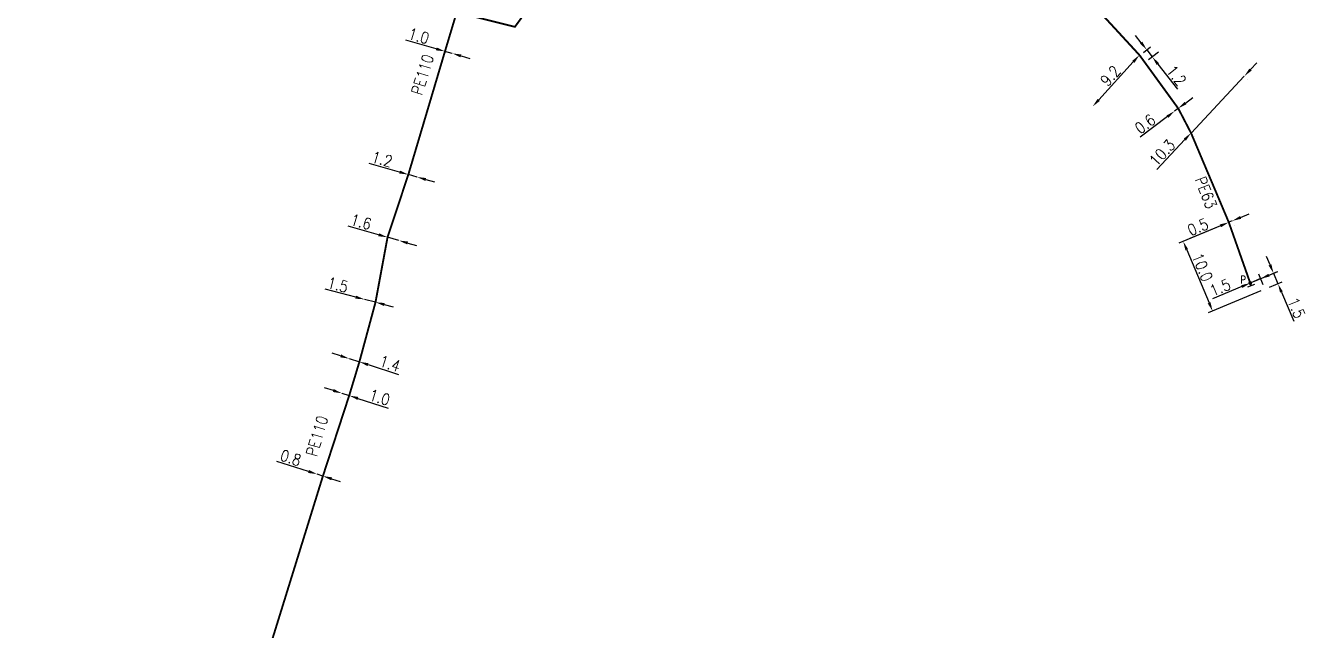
# Model space of a CAD drawing. Header units: millimetres. Extents: x 149999 to 151007, y 125999 to 127005.
# Drawn here: x 150579.9 to 150749.3, y 126303.1 to 126383.1 of the extents above; entities that cross this region are included whole.
import ezdxf
from ezdxf.enums import TextEntityAlignment as Align

# ---------------------------------------------------------------- set-up
doc = ezdxf.new("R2010")
doc.units = ezdxf.units.MM
doc.header["$PDMODE"] = 34
doc.linetypes.add('L_100_PE', pattern=[14, 10, -1.5, 1, -1.5])
doc.layers.get('0').update_dxf_attribs({"linetype": 'CONTINUOUS'})
doc.layers.get('DEFPOINTS').update_dxf_attribs({"linetype": 'CONTINUOUS'})
for name, color, linetype in [('L_140', 3, 'CONTINUOUS'), ('L_300', 7, 'CONTINUOUS'), ('L_340', 7, 'CONTINUOUS')]:
    doc.layers.add(name, color=color, linetype=linetype)
doc.styles.add('G_ROMANS', font='ROMANS.SHX', dxfattribs={"width": 0.75})
doc.styles.get("Standard").update_dxf_attribs({"font": 'romans.shx', "width": 0.85})
doc.dimstyles.get("Standard").update_dxf_attribs({"dimtxt": 1.5, "dimasz": 1.2, "dimexe": 0.625, "dimexo": 0.625, "dimgap": 0.25, "dimtad": 1, "dimdec": 1, "dimzin": 0, "dimdsep": 46, "dimtxsty": 'Standard', "dimcen": -0.5, "dimadec": 0, "dimazin": 0, "dimtfac": 1, "dimtdec": 1, "dimtmove": 0, "dimatfit": 3, "dimfxl": 0, "dimtolj": 1, "dimtzin": 0, "dimarcsym": 0})

# ---------------------------------------------------------------- blocks, each defined once
blk = doc.blocks.new('*D797')
at = {"layer": 'DEFPOINTS', "color": 0, "linetype": 'Continuous', "transparency": 16777216}
for p in [(150618.43, 126323.75), (150618.43, 126323.75), (150619.19, 126323.51)]:
    blk.add_point(p, dxfattribs=at)
at = {"layer": 'L_140', "color": 0, "linetype": 'Continuous', "lineweight": -2, "transparency": 16777216}
for p, q in [((150617.29, 126324.11), (150613.12, 126325.45)), ((150619.19, 126323.51), (150618.43, 126323.75)), ((150620.34, 126323.14), (150621.48, 126322.77))]:
    blk.add_line(p, q, dxfattribs=at)
at = {"layer": 'L_140', "color": 0, "linetype": 'Continuous', "transparency": 16777216}
for points in [[(150617.35, 126324.31), (150617.23, 126323.92), (150618.43, 126323.75)], [(150620.4, 126323.33), (150620.27, 126322.95), (150619.19, 126323.51)]]:
    blk.add_solid(points, dxfattribs=at)
at = {"layer": 'L_140', "color": 0, "linetype": 'Continuous', "transparency": 16777216, "insert": (150614.94, 126325.92), "char_height": 1.5, "attachment_point": 5, "rotation": 342.2663}
blk.add_mtext('\\A1;0.8', dxfattribs=at)
blk = doc.blocks.new('L_340_07')
at = {"color": 0, "linetype": 'Continuous', "const_width": 0.25, "flags": 128}
blk.add_lwpolyline([(0, 0), (0.35, 0)], dxfattribs=at)
at = {"color": 0, "linetype": 'Continuous', "flags": 128}
blk.add_lwpolyline([(0.35, -0.5), (0.35, 0.5)], dxfattribs=at)
at = {"color": 0, "linetype": 'Continuous', "width": 0.75, "flags": 3}
for tag, p in [('DEF_LEG', (0.72, -3.47)), ('DEF_COUP', (0.72, -5.97)), ('DEF_TYPE', (0.72, -8.47))]:
    blk.add_attdef(tag, text='', height=1.2, dxfattribs=at).set_placement(p, align=Align.MIDDLE)
blk = doc.blocks.new('*D832')
at = {"layer": 'DEFPOINTS', "color": 0, "linetype": 'Continuous', "transparency": 16777216}
for p in [(150627.71, 126355.09), (150629.24, 126354.65), (150629.24, 126354.65)]:
    blk.add_point(p, dxfattribs=at)
at = {"layer": 'L_140', "color": 0, "linetype": 'Continuous', "lineweight": -2, "transparency": 16777216}
for p, q in [((150626.55, 126355.42), (150622.52, 126356.56)), ((150629.24, 126354.65), (150627.71, 126355.09)), ((150630.4, 126354.32), (150631.55, 126353.99))]:
    blk.add_line(p, q, dxfattribs=at)
at = {"layer": 'L_140', "color": 0, "linetype": 'Continuous', "transparency": 16777216}
for points in [[(150626.61, 126355.61), (150626.5, 126355.22), (150627.71, 126355.09)], [(150630.45, 126354.52), (150630.34, 126354.13), (150629.24, 126354.65)]]:
    blk.add_solid(points, dxfattribs=at)
at = {"layer": 'L_140', "color": 0, "linetype": 'Continuous', "transparency": 16777216, "insert": (150624.23, 126357.12), "char_height": 1.5, "attachment_point": 5, "rotation": 344.1213}
blk.add_mtext('\\A1;1.6', dxfattribs=at)
blk = doc.blocks.new('*D833')
at = {"layer": 'DEFPOINTS', "color": 0, "linetype": 'Continuous', "transparency": 16777216}
for p in [(150630.48, 126363.38), (150631.63, 126363.05), (150631.63, 126363.05)]:
    blk.add_point(p, dxfattribs=at)
at = {"layer": 'L_140', "color": 0, "linetype": 'Continuous', "lineweight": -2, "transparency": 16777216}
for p, q in [((150629.33, 126363.71), (150625.3, 126364.85)), ((150631.63, 126363.05), (150630.48, 126363.38)), ((150632.79, 126362.72), (150633.94, 126362.4))]:
    blk.add_line(p, q, dxfattribs=at)
at = {"layer": 'L_140', "color": 0, "linetype": 'Continuous', "transparency": 16777216}
for points in [[(150629.38, 126363.9), (150629.27, 126363.52), (150630.48, 126363.38)], [(150632.84, 126362.92), (150632.73, 126362.53), (150631.63, 126363.05)]]:
    blk.add_solid(points, dxfattribs=at)
at = {"layer": 'L_140', "color": 0, "linetype": 'Continuous', "transparency": 16777216, "insert": (150627.01, 126365.41), "char_height": 1.5, "attachment_point": 5, "rotation": 344.1239}
blk.add_mtext('\\A1;1.2', dxfattribs=at)
blk = doc.blocks.new('*D834')
at = {"layer": 'DEFPOINTS', "color": 0, "linetype": 'Continuous', "transparency": 16777216}
for p in [(150622.67, 126339.03), (150622.67, 126339.03), (150624.01, 126338.61)]:
    blk.add_point(p, dxfattribs=at)
at = {"layer": 'L_140', "color": 0, "linetype": 'Continuous', "lineweight": -2, "transparency": 16777216}
for p, q in [((150621.53, 126339.4), (150620.39, 126339.76)), ((150622.67, 126339.03), (150624.01, 126338.61)), ((150625.15, 126338.24), (150629.2, 126336.95))]:
    blk.add_line(p, q, dxfattribs=at)
at = {"layer": 'L_140', "color": 0, "linetype": 'Continuous', "transparency": 16777216}
for points in [[(150621.59, 126339.59), (150621.47, 126339.21), (150622.67, 126339.03)], [(150625.21, 126338.43), (150625.09, 126338.05), (150624.01, 126338.61)]]:
    blk.add_solid(points, dxfattribs=at)
at = {"layer": 'L_140', "color": 0, "linetype": 'Continuous', "transparency": 16777216, "insert": (150628.05, 126338.37), "char_height": 1.5, "attachment_point": 5, "rotation": 342.3014}
blk.add_mtext('\\A1;1.4', dxfattribs=at)
blk = doc.blocks.new('*D835')
at = {"layer": 'DEFPOINTS', "color": 0, "linetype": 'Continuous', "transparency": 16777216}
for p in [(150624.69, 126346.87), (150624.69, 126346.87), (150626.14, 126346.49)]:
    blk.add_point(p, dxfattribs=at)
at = {"layer": 'L_140', "color": 0, "linetype": 'Continuous', "lineweight": -2, "transparency": 16777216}
for p, q in [((150623.52, 126347.17), (150619.47, 126348.21)), ((150626.14, 126346.49), (150624.69, 126346.87)), ((150627.3, 126346.19), (150628.46, 126345.9))]:
    blk.add_line(p, q, dxfattribs=at)
at = {"layer": 'L_140', "color": 0, "linetype": 'Continuous', "transparency": 16777216}
for points in [[(150623.57, 126347.36), (150623.47, 126346.97), (150624.69, 126346.87)], [(150627.35, 126346.39), (150627.25, 126346), (150626.14, 126346.49)]]:
    blk.add_solid(points, dxfattribs=at)
at = {"layer": 'L_140', "color": 0, "linetype": 'Continuous', "transparency": 16777216, "insert": (150621.16, 126348.8), "char_height": 1.5, "attachment_point": 5, "rotation": 345.59}
blk.add_mtext('\\A1;1.5', dxfattribs=at)
blk = doc.blocks.new('*D836')
at = {"layer": 'DEFPOINTS', "color": 0, "linetype": 'Continuous', "transparency": 16777216}
for p in [(150621.71, 126334.45), (150621.71, 126334.45), (150622.66, 126334.14)]:
    blk.add_point(p, dxfattribs=at)
at = {"layer": 'L_140', "color": 0, "linetype": 'Continuous', "lineweight": -2, "transparency": 16777216}
for p, q in [((150620.57, 126334.81), (150619.42, 126335.18)), ((150621.71, 126334.45), (150622.66, 126334.14)), ((150621.52, 126333.85), (150621.52, 126333.85)), ((150622.47, 126333.55), (150622.47, 126333.55)), ((150623.81, 126333.78), (150627.8, 126332.5))]:
    blk.add_line(p, q, dxfattribs=at)
at = {"layer": 'L_140', "color": 0, "linetype": 'Continuous', "transparency": 16777216}
for points in [[(150620.63, 126335), (150620.51, 126334.62), (150621.71, 126334.45)], [(150623.87, 126333.97), (150623.75, 126333.59), (150622.66, 126334.14)]]:
    blk.add_solid(points, dxfattribs=at)
at = {"layer": 'L_140', "color": 0, "linetype": 'Continuous', "transparency": 16777216, "insert": (150626.68, 126333.91), "char_height": 1.5, "attachment_point": 5, "rotation": 342.2663}
blk.add_mtext('\\A1;1.0', dxfattribs=at)
blk = doc.blocks.new('*D837')
at = {"layer": 'DEFPOINTS', "color": 0, "linetype": 'Continuous', "transparency": 16777216}
for p in [(150635.32, 126379.67), (150636.28, 126379.4), (150636.28, 126379.4)]:
    blk.add_point(p, dxfattribs=at)
at = {"layer": 'L_140', "color": 0, "linetype": 'Continuous', "lineweight": -2, "transparency": 16777216}
for p, q in [((150634.17, 126380), (150630.14, 126381.15)), ((150635.15, 126379.07), (150635.15, 126379.07)), ((150636.28, 126379.4), (150635.32, 126379.67)), ((150636.11, 126378.8), (150636.11, 126378.8)), ((150637.44, 126379.07), (150638.59, 126378.74))]:
    blk.add_line(p, q, dxfattribs=at)
at = {"layer": 'L_140', "color": 0, "linetype": 'Continuous', "transparency": 16777216}
for points in [[(150634.22, 126380.19), (150634.11, 126379.81), (150635.32, 126379.67)], [(150637.49, 126379.26), (150637.38, 126378.88), (150636.28, 126379.4)]]:
    blk.add_solid(points, dxfattribs=at)
at = {"layer": 'L_140', "color": 0, "linetype": 'Continuous', "transparency": 16777216, "insert": (150631.85, 126381.7), "char_height": 1.5, "attachment_point": 5, "rotation": 344.1239}
blk.add_mtext('\\A1;1.0', dxfattribs=at)
blk = doc.blocks.new('*D851')
at = {"layer": 'DEFPOINTS', "color": 0, "linetype": 'Continuous', "transparency": 16777216}
for p in [(150730.1, 126379.94), (150727.14, 126379.15), (150728.81, 126378.93)]:
    blk.add_point(p, dxfattribs=at)
at = {"layer": 'L_140', "color": 0, "linetype": 'Continuous', "lineweight": -2, "transparency": 16777216}
for p, q in [((150727.34, 126380.82), (150726.6, 126381.77)), ((150727.63, 126379.53), (150728.57, 126380.26)), ((150728.07, 126379.88), (150728.81, 126378.93)), ((150729.61, 126379.55), (150728.32, 126378.55)), ((150729.55, 126377.98), (150732.12, 126374.68))]:
    blk.add_line(p, q, dxfattribs=at)
at = {"layer": 'L_140', "color": 0, "linetype": 'Continuous', "transparency": 16777216}
for points in [[(150727.49, 126380.95), (150727.18, 126380.7), (150728.07, 126379.88)], [(150729.71, 126378.11), (150729.39, 126377.86), (150728.81, 126378.93)]]:
    blk.add_solid(points, dxfattribs=at)
at = {"layer": 'L_140', "color": 0, "linetype": 'Continuous', "transparency": 16777216, "insert": (150731.99, 126376.47), "char_height": 1.5, "attachment_point": 5, "rotation": 307.8815}
blk.add_mtext('\\A1;1.2', dxfattribs=at)
blk = doc.blocks.new('*D852')
at = {"layer": 'DEFPOINTS', "color": 0, "linetype": 'Continuous', "transparency": 16777216}
for p in [(150727.11, 126379.18), (150720.92, 126372.37), (150720.92, 126372.37)]:
    blk.add_point(p, dxfattribs=at)
at = {"layer": 'L_140', "color": 0, "linetype": 'Continuous', "lineweight": -2, "transparency": 16777216}
blk.add_line((150726.3, 126378.29), (150721.73, 126373.25), dxfattribs=at)
at = {"layer": 'L_140', "color": 0, "linetype": 'Continuous', "transparency": 16777216}
for points in [[(150726.15, 126378.42), (150726.45, 126378.15), (150727.11, 126379.18)], [(150721.58, 126373.39), (150721.88, 126373.12), (150720.92, 126372.37)]]:
    blk.add_solid(points, dxfattribs=at)
at = {"layer": 'L_140', "color": 0, "linetype": 'Continuous', "transparency": 16777216, "insert": (150723.27, 126376.44), "char_height": 1.5, "attachment_point": 5, "rotation": 47.7568}
blk.add_mtext('\\A1;9.2', dxfattribs=at)
blk = doc.blocks.new('*D853')
at = {"layer": 'DEFPOINTS', "color": 0, "linetype": 'Continuous', "transparency": 16777216}
for p in [(150731.76, 126371.76), (150731.76, 126371.76), (150732.24, 126372.12)]:
    blk.add_point(p, dxfattribs=at)
at = {"layer": 'L_140', "color": 0, "linetype": 'Continuous', "lineweight": -2, "transparency": 16777216}
for p, q in [((150733.2, 126372.84), (150734.16, 126373.56)), ((150732.24, 126372.12), (150731.76, 126371.76)), ((150730.8, 126371.04), (150727.19, 126368.32))]:
    blk.add_line(p, q, dxfattribs=at)
at = {"layer": 'L_140', "color": 0, "linetype": 'Continuous', "transparency": 16777216}
for points in [[(150730.68, 126371.2), (150730.93, 126370.88), (150731.76, 126371.76)], [(150733.08, 126373), (150733.32, 126372.68), (150732.24, 126372.12)]]:
    blk.add_solid(points, dxfattribs=at)
at = {"layer": 'L_140', "color": 0, "linetype": 'Continuous', "transparency": 16777216, "insert": (150727.86, 126370.07), "char_height": 1.5, "attachment_point": 5, "rotation": 36.9675}
blk.add_mtext('\\A1;0.6', dxfattribs=at)
blk = doc.blocks.new('*D854')
at = {"layer": 'DEFPOINTS', "color": 0, "linetype": 'Continuous', "transparency": 16777216}
for p in [(150740.97, 126376.39), (150740.97, 126376.39), (150733.93, 126368.87)]:
    blk.add_point(p, dxfattribs=at)
at = {"layer": 'L_140', "color": 0, "linetype": 'Continuous', "lineweight": -2, "transparency": 16777216}
for p, q in [((150741.79, 126377.26), (150742.61, 126378.14)), ((150740.97, 126376.39), (150733.93, 126368.87)), ((150741.43, 126375.96), (150741.43, 126375.96)), ((150733.11, 126368), (150729.41, 126364.05)), ((150734.39, 126368.44), (150734.39, 126368.44))]:
    blk.add_line(p, q, dxfattribs=at)
at = {"layer": 'L_140', "color": 0, "linetype": 'Continuous', "transparency": 16777216}
for points in [[(150741.64, 126377.4), (150741.94, 126377.13), (150740.97, 126376.39)], [(150732.96, 126368.13), (150733.25, 126367.86), (150733.93, 126368.87)]]:
    blk.add_solid(points, dxfattribs=at)
at = {"layer": 'L_140', "color": 0, "linetype": 'Continuous', "transparency": 16777216, "insert": (150730.12, 126366.27), "char_height": 1.5, "attachment_point": 5, "rotation": 46.8763}
blk.add_mtext('\\A1;10.3', dxfattribs=at)
blk = doc.blocks.new('*D855')
at = {"layer": 'DEFPOINTS', "color": 0, "linetype": 'Continuous', "transparency": 16777216}
for p in [(150741.75, 126349.03), (150743.71, 126348.23), (150745.41, 126348.94)]:
    blk.add_point(p, dxfattribs=at)
at = {"layer": 'L_300', "color": 0, "linetype": 'Continuous', "lineweight": -2, "transparency": 16777216}
for p, q in [((150744.37, 126351.43), (150743.9, 126352.54)), ((150742.32, 126349.27), (150745.41, 126350.57)), ((150744.83, 126350.32), (150745.41, 126348.94)), ((150744.29, 126348.47), (150745.99, 126349.18)), ((150745.88, 126347.84), (150747.5, 126343.97))]:
    blk.add_line(p, q, dxfattribs=at)
at = {"layer": 'L_300', "color": 0, "linetype": 'Continuous', "transparency": 16777216}
for points in [[(150744.55, 126351.51), (150744.18, 126351.35), (150744.83, 126350.32)], [(150746.06, 126347.91), (150745.7, 126347.76), (150745.41, 126348.94)]]:
    blk.add_solid(points, dxfattribs=at)
at = {"layer": 'L_300', "color": 0, "linetype": 'Continuous', "transparency": 16777216, "insert": (150747.85, 126345.74), "char_height": 1.5, "attachment_point": 5, "rotation": 292.7982}
blk.add_mtext('\\A1;1.5', dxfattribs=at)
blk = doc.blocks.new('*D856')
at = {"layer": 'DEFPOINTS', "color": 0, "linetype": 'Continuous', "transparency": 16777216}
for p in [(150743.13, 126349.61), (150741.75, 126349.03), (150743.71, 126348.23)]:
    blk.add_point(p, dxfattribs=at)
at = {"layer": 'L_300', "color": 0, "linetype": 'Continuous', "lineweight": -2, "transparency": 16777216}
for p, q in [((150741.51, 126349.6), (150741.51, 126349.6)), ((150743.13, 126349.61), (150741.75, 126349.03)), ((150743.47, 126348.8), (150742.89, 126350.19)), ((150744.24, 126350.07), (150745.34, 126350.54)), ((150740.64, 126348.56), (150736.78, 126346.94))]:
    blk.add_line(p, q, dxfattribs=at)
at = {"layer": 'L_300', "color": 0, "linetype": 'Continuous', "transparency": 16777216}
for points in [[(150744.16, 126350.26), (150744.31, 126349.89), (150743.13, 126349.61)], [(150740.56, 126348.75), (150740.72, 126348.38), (150741.75, 126349.03)]]:
    blk.add_solid(points, dxfattribs=at)
at = {"layer": 'L_300', "color": 0, "linetype": 'Continuous', "transparency": 16777216, "insert": (150737.77, 126348.44), "char_height": 1.5, "attachment_point": 5, "rotation": 22.7982}
blk.add_mtext('\\A1;1.5', dxfattribs=at)
blk = doc.blocks.new('*D857')
at = {"layer": 'DEFPOINTS', "color": 0, "linetype": 'Continuous', "transparency": 16777216}
for p in [(150738.92, 126357.06), (150743.71, 126348.23), (150736.78, 126345.31)]:
    blk.add_point(p, dxfattribs=at)
at = {"layer": 'L_140', "color": 0, "linetype": 'Continuous', "lineweight": -2, "transparency": 16777216}
for p, q in [((150738.34, 126356.82), (150732.33, 126354.29)), ((150733.37, 126353.42), (150736.31, 126346.42)), ((150743.14, 126347.98), (150736.2, 126345.07))]:
    blk.add_line(p, q, dxfattribs=at)
at = {"layer": 'L_140', "color": 0, "linetype": 'Continuous', "transparency": 16777216}
for points in [[(150733.55, 126353.5), (150733.18, 126353.35), (150732.9, 126354.53)], [(150736.5, 126346.5), (150736.13, 126346.34), (150736.78, 126345.31)]]:
    blk.add_solid(points, dxfattribs=at)
at = {"layer": 'L_140', "color": 0, "linetype": 'Continuous', "transparency": 16777216, "insert": (150735.42, 126351.12), "char_height": 1.5, "attachment_point": 5, "rotation": 292.7982}
blk.add_mtext('\\A1;10.0', dxfattribs=at)
blk = doc.blocks.new('*D858')
at = {"layer": 'DEFPOINTS', "color": 0, "linetype": 'Continuous', "transparency": 16777216}
for p in [(150738.92, 126357.06), (150739.38, 126357.25), (150739.38, 126357.25)]:
    blk.add_point(p, dxfattribs=at)
at = {"layer": 'L_140', "color": 0, "linetype": 'Continuous', "lineweight": -2, "transparency": 16777216}
for p, q in [((150740.48, 126357.72), (150741.59, 126358.18)), ((150737.81, 126356.59), (150733.78, 126354.9)), ((150739.38, 126357.25), (150738.92, 126357.06)), ((150739.16, 126356.48), (150739.16, 126356.48)), ((150739.62, 126356.68), (150739.62, 126356.68))]:
    blk.add_line(p, q, dxfattribs=at)
at = {"layer": 'L_140', "color": 0, "linetype": 'Continuous', "transparency": 16777216}
for points in [[(150740.41, 126357.9), (150740.56, 126357.53), (150739.38, 126357.25)], [(150737.73, 126356.78), (150737.89, 126356.41), (150738.92, 126357.06)]]:
    blk.add_solid(points, dxfattribs=at)
at = {"layer": 'L_140', "color": 0, "linetype": 'Continuous', "transparency": 16777216, "insert": (150734.85, 126356.44), "char_height": 1.5, "attachment_point": 5, "rotation": 22.7982}
blk.add_mtext('\\A1;0.5', dxfattribs=at)
blk = doc.blocks.new('L_300_12')
at = {"color": 0, "linetype": 'Continuous', "const_width": 0.248, "flags": 128}
blk.add_lwpolyline([(-0.13, 0, 1), (0.13, 0, 1)], format="xyb", close=True, dxfattribs=at)
at = {"linetype": 'Continuous', "style": 'G_ROMANS', "width": 0.75}
blk.add_attdef('P', text='', height=1, dxfattribs=at).set_placement((0, 1.33), align=Align.MIDDLE_CENTER)
at = {"color": 0, "linetype": 'Continuous', "width": 0.75, "flags": 3}
for tag, p in [('DEF_LEG', (0, -5)), ('DEF_COUP', (0, -7.5)), ('DEF_TYPE', (0, -10))]:
    blk.add_attdef(tag, text='', height=1.2, dxfattribs=at).set_placement(p, align=Align.MIDDLE)

msp = doc.modelspace()

# ---------------------------------------------------------------- linework, layer by layer
at = {"layer": 'L_140', "linetype": 'L_100_PE', "flags": 128}
for points in [[(150435.76, 126240.39, 0.25, 0.25, 0), (150436.71, 126237.97, 0.25, 0.25, 0), (150443.61, 126220.07, 0.25, 0.25, 0), (150443.66, 126219.18, 0.25, 0.25, 0), (150444.08, 126218.14, 0.25, 0.25, 0), (150444.95, 126215.81, 0.25, 0.25, 0), (150446.64, 126211.04, 0.25, 0.25, 0), (150449.77, 126202.03, 0.25, 0.25, 0), (150449.77, 126202.03, 0.25, 0.25, 0), (150451.37, 126200.3, 0.25, 0.25, 0), (150454.17, 126200, 0.25, 0.25, 0), (150465.02, 126201.58, 0.25, 0.25, 0), (150480.04, 126204.14, 0.25, 0.25, 0), (150517.98, 126210.6, 0.25, 0.25, 0), (150522.25, 126210.31, 0.25, 0.25, 0), (150524.17, 126210.46, 0.25, 0.25, 0), (150537.57, 126211.61, 0.25, 0.25, 0), (150539.38, 126211.77, 0.25, 0.25, 0), (150558.22, 126216.08, 0.25, 0.25, 0), (150566.42, 126217.38, 0.25, 0.25, 0), (150566.81, 126217.49, 0.25, 0.25, 0), (150571.25, 126218.82, 0.25, 0.25, 0), (150577, 126220.08, 0.25, 0.25, 0), (150580.86, 126221.2, 0.25, 0.25, 0), (150584.97, 126222.46, 0.25, 0.25, 0.045726), (150590.24, 126227.3, 0.25, 0.25, 0), (150592.78, 126232.36, 0.25, 0.25, 0), (150593.22, 126233.66, 0.25, 0.25, 0), (150594.5, 126233.22, 0.25, 0.25, 0), (150596.07, 126239.25, 0.25, 0.25, 0), (150596.26, 126240.01, 0.25, 0.25, 0), (150600.19, 126253.88, 0.25, 0.25, 0), (150600.22, 126253.99, 0.25, 0.25, 0), (150599.19, 126254.34, 0.25, 0.25, 0), (150599.64, 126255.65, 0.25, 0.25, 0), (150601.88, 126261.62, 0.25, 0.25, 0), (150603.46, 126266.52, 0.25, 0.25, 0), (150605.09, 126277.08, 0.25, 0.25, 0), (150606.72, 126282.59, 0.25, 0.25, 0), (150608.37, 126288.19, 0.25, 0.25, 0), (150611.59, 126298.98, 0.25, 0.25, 0), (150619.19, 126323.51, 0.25, 0.25, 0), (150622.66, 126334.14, 0.25, 0.25, 0), (150624.01, 126338.61, 0.25, 0.25, 0), (150626.14, 126346.49, 0.25, 0.25, 0), (150627.73, 126355.08, 0.25, 0.25, 0), (150630.48, 126363.38, 0.25, 0.25, 0), (150635.32, 126379.67, 0.25, 0.25, 0), (150636.87, 126384.84, 0.25, 0.25, 0), (150644.56, 126382.91, 0.25, 0.25, 0), (150644.56, 126382.91, 0.25, 0.25, 0), (150646.46, 126385.51, 0.25, 0.25, 0), (150648.87, 126390.82, 0.25, 0.25, 0), (150648, 126393.38, 0.25, 0.25, 0), (150648.39, 126394.63, 0.25, 0.25, 0), (150649.6, 126398.12, 0.25, 0.25, 0), (150654.59, 126410.31, 0.25, 0.25, 0), (150658.56, 126418.19, 0.25, 0.25, 0), (150659.63, 126420.54, 0.25, 0.25, 0), (150661.71, 126424.7, 0.25, 0.25, 0), (150661.71, 126424.7, 0.25, 0.25, -0.126372), (150668.93, 126426.03, 0.25, 0.25, -0.142063), (150676.7, 126423.26, 0.25, 0.25, 0), (150685.47, 126416.14, 0, 0, 0)], [(150685.71, 126415.95, 0.25, 0.25, 0), (150695.72, 126407.74, 0.25, 0.25, 0), (150699.24, 126405, 0.25, 0.25, 0), (150706.93, 126398.36, 0.25, 0.25, -0.049994), (150727.11, 126379.18, 0.25, 0.25, 0), (150732.24, 126372.12, 0.25, 0.25, 0), (150733.93, 126368.87, 0.25, 0.25, 0), (150738.92, 126357.06, 0.25, 0.25, 0), (150741.75, 126349.03, 0, 0, 0)]]:
    msp.add_lwpolyline(points, format="xyseb", dxfattribs=at)

# ---------------------------------------------------------------- block references
at = {"layer": 'L_300'}
ref = msp.add_blockref('L_300_12', (150741.75, 126349.03), dxfattribs=dict(at, rotation=289.4301923266955))
ref.add_attrib('P', 'P', dxfattribs={"layer": '0', "linetype": 'Continuous', "height": 1, "style": 'G_ROMANS', "width": 0.75}).set_placement((150740.82, 126349.47), align=Align.MIDDLE_CENTER)
at = {"layer": 'L_340', "rotation": 291.5073810802132}
msp.add_blockref('L_340_07', (150741.75, 126349.03), dxfattribs=at)

# ---------------------------------------------------------------- texts
at = {"layer": 'L_140', "linetype": 'Continuous', "width": 0.85}
for rotation, p in [(72.7079, (150632.25, 126373.76)), (73.4039, (150618.35, 126325.96))]:
    msp.add_text('PE110', height=1.5, rotation=rotation, dxfattribs=at).set_placement(p)
at = {"layer": 'L_140', "width": 0.85}
msp.add_text('PE63', height=1.5, rotation=291.5074, dxfattribs=at).set_placement((150734.4, 126362.75))

# ---------------------------------------------------------------- dimensions: what is measured, and where the dimension line sits
at = {"layer": 'L_140', "linetype": 'Continuous'}
for base, p1, p2, angle, picture, middle in [((150636.28, 126379.4), (150635.32, 126379.67), (150636.28, 126379.4), 164.1239, '*D837', (150631.58, 126380.74)), ((150631.63, 126363.05), (150630.48, 126363.38), (150631.63, 126363.05), 164.1239, '*D833', (150626.73, 126364.45)), ((150629.24, 126354.65), (150627.71, 126355.09), (150629.24, 126354.65), 164.1213, '*D832', (150623.96, 126356.15)), ((150739.38, 126357.25), (150738.92, 126357.06), (150739.38, 126357.25), 202.7982, '*D858', (150735.24, 126355.51)), ((150736.78, 126345.31), (150738.92, 126357.06), (150743.71, 126348.23), 112.7982, '*D857', (150734.5, 126350.73)), ((150624.69, 126346.87), (150626.14, 126346.49), (150624.69, 126346.87), 345.59, '*D835', (150620.91, 126347.84)), ((150622.67, 126339.03), (150624.01, 126338.61), (150622.67, 126339.03), 342.3014, '*D834', (150627.75, 126337.41)), ((150621.71, 126334.45), (150622.66, 126334.14), (150621.71, 126334.45), 342.2663, '*D836', (150626.37, 126332.96)), ((150618.43, 126323.75), (150619.19, 126323.51), (150618.43, 126323.75), 342.2663, '*D797', (150614.63, 126324.96))]:
    dim = msp.add_linear_dim(base=base, p1=p1, p2=p2, angle=angle, dimstyle='Standard', dxfattribs=at)
    dim.commit()
    dim.dimension.update_dxf_attribs({"geometry": picture, "text_midpoint": middle, "dimtype": 160})
for base, p1, p2, angle, picture, middle in [((150728.81, 126378.93), (150727.14, 126379.15), (150730.1, 126379.94), 127.8815, '*D851', (150731.2, 126375.86)), ((150720.92, 126372.37), (150727.11, 126379.18), (150720.92, 126372.37), 47.7568, '*D852', (150724.01, 126375.77)), ((150740.97, 126376.39), (150733.93, 126368.87), (150740.97, 126376.39), 226.8763, '*D854', (150730.85, 126365.59)), ((150731.76, 126371.76), (150732.24, 126372.12), (150731.76, 126371.76), 36.9675, '*D853', (150728.46, 126369.27))]:
    dim = msp.add_linear_dim(base=base, p1=p1, p2=p2, angle=angle, dimstyle='Standard', override={"dimatfit": 0}, dxfattribs=at)
    dim.commit()
    dim.dimension.update_dxf_attribs({"geometry": picture, "text_midpoint": middle, "dimtype": 160})
at = {"layer": 'L_300', "linetype": 'Continuous'}
for base, angle, picture, middle in [((150745.41, 126348.94), 112.7982, '*D855', (150746.92, 126345.35)), ((150743.13, 126349.61), 202.7982, '*D856', (150738.16, 126347.52))]:
    dim = msp.add_linear_dim(base=base, p1=(150741.75, 126349.03), p2=(150743.71, 126348.23), angle=angle, dimstyle='Standard', override={"dimatfit": 0}, dxfattribs=at)
    dim.commit()
    dim.dimension.update_dxf_attribs({"geometry": picture, "text_midpoint": middle, "dimtype": 160})

doc.saveas('drawing.dxf')
